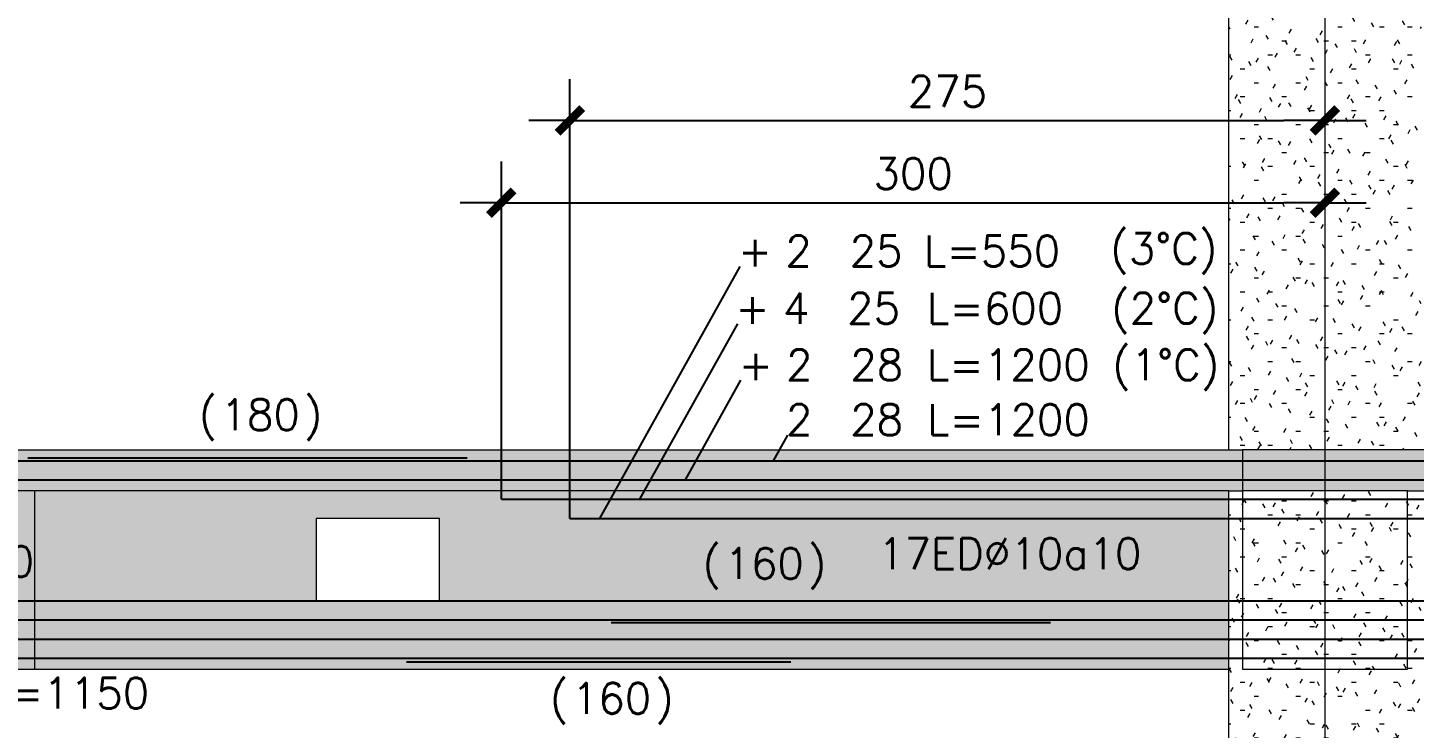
# Model space of a CAD drawing. Extents: x -58 to 5689, y 66 to 4123.
# Drawn here: x 1914 to 2419, y 2918 to 3173 of the extents above; entities that cross this region are included whole.
import ezdxf
from ezdxf.enums import TextEntityAlignment as Align
from ezdxf.xclip import XClip

# ---------------------------------------------------------------- set-up
doc = ezdxf.new("R2010")
doc.units = 0
doc.header["$LTSCALE"] = 30
doc.header["$MEASUREMENT"] = 0
doc.header["$XCLIPFRAME"] = 0
doc.linetypes.add("EJE3-3'$0$RLE-PROYECCION", pattern=[0.71438, 0.47625, -0.23813])
doc.layers.get('0').update_dxf_attribs({"linetype": 'CONTINUOUS'})
doc.layers.add("EJE3-3'$0$RLA-ACHURADO", color=30, linetype="EJE3-3'$0$RLE-PROYECCION", lineweight=15, transparency=0.7)
doc.layers.add("EJE3-3'$0$RLA-CONTORNO", color=30, linetype='CONTINUOUS', lineweight=15)
doc.layers.add("EJE3-3'$0$RLA-EJES", color=1, linetype='CONTINUOUS', lineweight=9)
for name, color, linetype in [("EJE3-3'$0$RLA-CONTORNOS", 3, 'CONTINUOUS'), ("EJE3-3'$0$RLA-FE", 7, 'CONTINUOUS'), ("EJE3-3'$0$RLA-TEXTOS-FE", 9, 'CONTINUOUS')]:
    doc.layers.add(name, color=color, linetype=linetype)
doc.styles.add("EJE3-3'$0$RomanS", font='romans.shx', dxfattribs={"height": 11.25})
doc.dimstyles.new("EJE3-3'$0$ING50", dxfattribs={"dimscale": 50, "dimtxt": 0.27, "dimasz": 0.3, "dimexe": 0, "dimexo": 0, "dimgap": 0.1, "dimtad": 1, "dimdec": 1, "dimzin": 12, "dimdsep": 46, "dimtxsty": "EJE3-3'$0$RomanS", "dimblk": "EJE3-3'$0$TICK1", "dimblk1": "EJE3-3'$0$TICK1", "dimblk2": "EJE3-3'$0$TICK1", "dimcen": 0.09, "dimclrd": 2, "dimclre": 1, "dimclrt": 3, "dimadec": 0, "dimazin": 0, "dimtfac": 1, "dimtdec": 0, "dimtix": 1, "dimtmove": 2, "dimatfit": 3, "dimldrblk": "EJE3-3'$0$TICK1", "dimfxl": 0, "dimfxlon": 1, "dimtolj": 1, "dimtzin": 0, "dimarcsym": 0})
pattern_1 = [(0, (-1824.927, -1302.188), (20.32, 5.08), [1.676, -13.564, 1.676, -13.564, -81.28]), (0, (-1824.927, -1302.188), (20.32, 5.08), [-30.48, 1.676, -28.804, 1.676, -13.564, -35.56]), (0, (-1824.927, -1302.188), (20.32, 5.08), [-76.2, 1.676, -8.484, 1.676, -23.724]), (120, (-1817.307, -1299.648), (-14.559409, 15.057636), [1.676, -13.564, 1.676, -13.564, -81.28]), (120, (-1817.307, -1299.648), (-14.559409, 15.057636), [-30.48, 1.676, -28.804, 1.676, -13.564, -35.56]), (120, (-1817.307, -1299.648), (-14.559409, 15.057636), [-76.2, 1.676, -8.484, 1.676, -23.724]), (240, (-1814.767, -1289.488), (-5.760591, -20.137636), [1.676, -13.564, 1.676, -13.564, -81.28]), (240, (-1814.767, -1289.488), (-5.760591, -20.137636), [-30.48, 1.676, -28.804, 1.676, -13.564, -35.56]), (240, (-1814.767, -1289.488), (-5.760591, -20.137636), [-76.2, 1.676, -8.484, 1.676, -23.724])]

# ---------------------------------------------------------------- blocks, each defined once
blk = doc.blocks.new('*U217')
at = {"layer": "EJE3-3'$0$RLA-FE"}
for p, q in [((0, 0), (1068.21, 0)), ((1068.21, 0), (1118.21, 0)), ((1118.21, 0), (1150, 0)), ((1150, 0), (1150, 0))]:
    blk.add_line(p, q, dxfattribs=at)
at = {"layer": "EJE3-3'$0$RLA-FE", "color": 3, "style": "EJE3-3'$0$RomanS", "flags": 8}
for tag, p in [('F=', (240.55, 9.32)), ('NUM', (254.96, 9.32))]:
    blk.add_attdef(tag, text='', height=11.25, dxfattribs=at).set_placement(p, align=Align.RIGHT)
at = {"layer": "EJE3-3'$0$RLA-FE", "color": 3, "style": "EJE3-3'$0$RomanS"}
for tag, p, flags in [('PHI', (258.85, 9.54), 14), ('DIAM', (268.71, 9.32), 12), ('MINUS', (290.73, 9.32), 13), ('TEXTO_FE1', (295.36, 9.32), 8), ('MARK', (304.12, 9.32), 13), ('TEXTO_FE2', (374.94, 9.34), 8), ('TIPO', (573.8, -75.78), 13), ('NVECES', (559.93, -94.72), 13), ('NUMFE', (563.86, -114.48), 13), ('CAPA', (572.06, -133.6), 13), ('DESPLAZA', (278.34, -151.59), 13), ('ESPACIO', (284.39, -169.95), 13), ('CANT', (298.23, -188.75), 13)]:
    blk.add_attdef(tag, p, '', height=11.25, dxfattribs=dict(at, flags=flags))
blk = doc.blocks.new('*U228')
at = {"layer": "EJE3-3'$0$RLA-FE"}
for q in [(0, 0), (1118.21, 0)]:
    blk.add_line((0, 0), q, dxfattribs=at)
at = {"layer": "EJE3-3'$0$RLA-FE", "color": 3, "style": "EJE3-3'$0$RomanS", "flags": 8}
for tag, p in [('F=', (271.39, 9.32)), ('NUM', (285.8, 9.32))]:
    blk.add_attdef(tag, text='', height=11.25, dxfattribs=at).set_placement(p, align=Align.RIGHT)
at = {"layer": "EJE3-3'$0$RLA-FE", "color": 3, "style": "EJE3-3'$0$RomanS"}
for tag, p, flags in [('PHI', (289.69, 9.54), 14), ('DIAM', (299.55, 9.32), 12), ('MINUS', (321.57, 9.32), 13), ('TEXTO_FE1', (327.58, 9.32), 8), ('MARK', (334.96, 9.32), 13), ('TEXTO_FE2', (405.78, 9.34), 8), ('TIPO', (598.8, -75.78), 13), ('NVECES', (584.93, -94.72), 13), ('NUMFE', (588.86, -114.48), 13), ('CAPA', (597.06, -133.6), 13), ('DESPLAZA', (278.34, -151.59), 13), ('ESPACIO', (284.39, -169.95), 13), ('CANT', (298.23, -188.75), 13)]:
    blk.add_attdef(tag, p, '', height=11.25, dxfattribs=dict(at, flags=flags))
blk = doc.blocks.new('*U121')
at = {"layer": "EJE3-3'$0$RLA-FE", "color": 6}
blk.add_line((0, 1), (160, 1), dxfattribs=at)
at = {"layer": "EJE3-3'$0$RLA-FE", "color": 3, "style": "EJE3-3'$0$RomanS", "flags": 8}
for tag, p in [('(', (65.66, 11.14)), ('EMP', (84.68, 11.14)), (')', (103.99, 11.14))]:
    blk.add_attdef(tag, text='', height=11.25, dxfattribs=at).set_placement(p, align=Align.CENTER)
blk = doc.blocks.new('*U229')
at = {"layer": "EJE3-3'$0$RLA-FE"}
blk.add_line((0, 0), (1118.21, 0), dxfattribs=at)
at = {"layer": "EJE3-3'$0$RLA-FE", "color": 3, "style": "EJE3-3'$0$RomanS", "flags": 8}
for tag, p in [('F=', (451.44, 36.32)), ('NUM', (465.85, 36.32))]:
    blk.add_attdef(tag, text='', height=11.25, dxfattribs=at).set_placement(p, align=Align.RIGHT)
at = {"layer": "EJE3-3'$0$RLA-FE", "color": 3, "style": "EJE3-3'$0$RomanS"}
for tag, p, flags in [('PHI', (469.74, 36.54), 14), ('DIAM', (479.6, 36.32), 12), ('MINUS', (501.62, 36.32), 13), ('TEXTO_FE1', (507.48, 36.32), 8), ('MARK', (515.01, 36.32), 13), ('TEXTO_FE2', (575, 36.34), 8), ('TIPO', (598.8, -75.78), 13), ('NVECES', (584.93, -94.72), 13), ('NUMFE', (588.86, -114.48), 13), ('CAPA', (597.06, -133.6), 13), ('DESPLAZA', (278.34, -151.59), 13), ('ESPACIO', (284.39, -169.95), 13), ('CANT', (298.23, -188.75), 13)]:
    blk.add_attdef(tag, p, '', height=11.25, dxfattribs=dict(at, flags=flags))
blk = doc.blocks.new('*U230')
at = {"layer": "EJE3-3'$0$RLA-FE"}
for q in [(0, 0), (518.21, 0)]:
    blk.add_line((0, 0), q, dxfattribs=at)
at = {"layer": "EJE3-3'$0$RLA-FE", "color": 3, "style": "EJE3-3'$0$RomanS", "flags": 8}
for tag, p in [('F=', (97.76, 63.93)), ('NUM', (112.17, 63.93))]:
    blk.add_attdef(tag, text='', height=11.25, dxfattribs=at).set_placement(p, align=Align.RIGHT)
at = {"layer": "EJE3-3'$0$RLA-FE", "color": 3, "style": "EJE3-3'$0$RomanS"}
for tag, p, flags in [('PHI', (116.06, 64.15), 14), ('DIAM', (125.92, 63.93), 12), ('MINUS', (147.94, 63.93), 13), ('TEXTO_FE1', (155.01, 63.93), 8), ('MARK', (161.33, 63.93), 13), ('TEXTO_FE2', (222.11, 63.95), 8), ('TIPO', (298.8, -75.78), 13), ('NVECES', (284.93, -94.72), 13), ('NUMFE', (288.86, -114.48), 13), ('CAPA', (297.06, -133.6), 13), ('DESPLAZA', (278.34, -151.59), 13), ('ESPACIO', (284.39, -169.95), 13), ('CANT', (298.23, -188.75), 13)]:
    blk.add_attdef(tag, p, '', height=11.25, dxfattribs=dict(at, flags=flags))
blk = doc.blocks.new("EJE3-3'$0$TICK1")
at = {"color": 2, "const_width": 0.2}
blk.add_lwpolyline([(-0.3, -0.3), (0.3, 0.3)], dxfattribs=at)
at = {"color": 2}
for points in [[(0, 0), (-1, 0)], [(0, 0), (1, 0)]]:
    blk.add_lwpolyline(points, dxfattribs=at)
blk = doc.blocks.new('*D140')
at = {"layer": "EJE3-3'$0$RLA-FE", "color": 2, "lineweight": -2, "transparency": 16777216}
blk.add_line((-679.52, 877), (-409.52, 877), dxfattribs=at)
at = {"layer": "EJE3-3'$0$RLA-FE", "color": 2, "lineweight": -2, "transparency": 16777216, "xscale": 15, "yscale": 15, "zscale": 15, "rotation": 180}
blk.add_blockref("EJE3-3'$0$TICK1", (-694.52, 877), dxfattribs=at)
at = {"layer": "EJE3-3'$0$RLA-FE", "color": 2, "lineweight": -2, "transparency": 16777216, "xscale": 15, "yscale": 15, "zscale": 15}
blk.add_blockref("EJE3-3'$0$TICK1", (-394.52, 877), dxfattribs=at)
at = {"layer": "EJE3-3'$0$RLA-FE", "color": 3, "transparency": 16777216, "insert": (-544.52, 887.63), "char_height": 11.25, "attachment_point": 5, "style": "EJE3-3'$0$RomanS"}
blk.add_mtext('\\A1;300', dxfattribs=at)
blk = doc.blocks.new('*U231')
at = {"layer": "EJE3-3'$0$RLA-FE"}
for q in [(0, 0), (468.21, 0)]:
    blk.add_line((0, 0), q, dxfattribs=at)
at = {"layer": "EJE3-3'$0$RLA-FE", "color": 3, "style": "EJE3-3'$0$RomanS", "flags": 8}
for tag, p in [('F=', (73.67, 91.8)), ('NUM', (88.08, 91.8))]:
    blk.add_attdef(tag, text='', height=11.25, dxfattribs=at).set_placement(p, align=Align.RIGHT)
at = {"layer": "EJE3-3'$0$RLA-FE", "color": 3, "style": "EJE3-3'$0$RomanS"}
for tag, p, flags in [('PHI', (91.98, 92.02), 14), ('DIAM', (101.83, 91.8), 12), ('MINUS', (123.85, 91.8), 13), ('TEXTO_FE1', (128.9, 91.8), 8), ('MARK', (137.24, 91.8), 13), ('TEXTO_FE2', (196.79, 92.7), 8), ('TIPO', (273.8, -75.78), 13), ('NVECES', (259.93, -94.72), 13), ('NUMFE', (263.86, -114.48), 13), ('CAPA', (272.06, -133.6), 13), ('DESPLAZA', (278.34, -151.59), 13), ('ESPACIO', (284.39, -169.95), 13), ('CANT', (298.23, -188.75), 13)]:
    blk.add_attdef(tag, p, '', height=11.25, dxfattribs=dict(at, flags=flags))
blk = doc.blocks.new('*D141')
at = {"layer": "EJE3-3'$0$RLA-FE", "color": 2, "lineweight": -2, "transparency": 16777216}
blk.add_line((-654.52, 907), (-409.52, 907), dxfattribs=at)
at = {"layer": "EJE3-3'$0$RLA-FE", "color": 2, "lineweight": -2, "transparency": 16777216, "xscale": 15, "yscale": 15, "zscale": 15, "rotation": 180}
blk.add_blockref("EJE3-3'$0$TICK1", (-669.52, 907), dxfattribs=at)
at = {"layer": "EJE3-3'$0$RLA-FE", "color": 2, "lineweight": -2, "transparency": 16777216, "xscale": 15, "yscale": 15, "zscale": 15}
blk.add_blockref("EJE3-3'$0$TICK1", (-394.52, 907), dxfattribs=at)
at = {"layer": "EJE3-3'$0$RLA-FE", "color": 3, "transparency": 16777216, "insert": (-532.02, 917.63), "char_height": 11.25, "attachment_point": 5, "style": "EJE3-3'$0$RomanS"}
blk.add_mtext('\\A1;275', dxfattribs=at)
blk = doc.blocks.new('*U232')
at = {"layer": "EJE3-3'$0$RLA-FE"}
for q in [(0, 0), (1068.21, 0)]:
    blk.add_line((0, 0), q, dxfattribs=at)
at = {"layer": "EJE3-3'$0$RLA-FE", "color": 3, "style": "EJE3-3'$0$RomanS", "flags": 8}
for tag, p in [('F=', (623.12, -19.89)), ('NUM', (637.53, -19.89))]:
    blk.add_attdef(tag, text='', height=11.25, dxfattribs=at).set_placement(p, align=Align.RIGHT)
at = {"layer": "EJE3-3'$0$RLA-FE", "color": 3, "style": "EJE3-3'$0$RomanS"}
for tag, p, flags in [('PHI', (641.43, -19.68), 12), ('DIAM', (651.28, -19.89), 12), ('MINUS', (673.3, -19.89), 13), ('MARK', (686.69, -19.89), 13), ('TEXTO_FE1', (690, -19.89), 8), ('TEXTO_FE2', (757.52, -19.88), 8), ('TIPO', (573.8, -57.92), 13), ('NVECES', (559.93, -76.86), 13), ('NUMFE', (563.86, -96.62), 13), ('CAPA', (572.06, -115.74), 13), ('DESPLAZA', (277.18, -134.17), 13), ('ESPACIO', (283.22, -152.53), 13), ('CANT', (297.06, -171.33), 13)]:
    blk.add_attdef(tag, p, '', height=11.25, dxfattribs=dict(at, flags=flags))
blk = doc.blocks.new('*U224')
at = {"layer": "EJE3-3'$0$RLA-FE"}
blk.add_line((0, 0), (1068.21, 0), dxfattribs=at)
at = {"layer": "EJE3-3'$0$RLA-FE", "color": 3, "style": "EJE3-3'$0$RomanS", "flags": 8}
for tag, p in [('F=', (377.63, -47.44)), ('NUM', (392.04, -47.44))]:
    blk.add_attdef(tag, text='', height=11.25, dxfattribs=at).set_placement(p, align=Align.RIGHT)
at = {"layer": "EJE3-3'$0$RLA-FE", "color": 3, "style": "EJE3-3'$0$RomanS"}
for tag, p, flags in [('PHI', (395.93, -47.23), 12), ('DIAM', (405.79, -47.44), 12), ('MINUS', (427.81, -47.44), 13), ('TEXTO_FE1', (435.68, -47.44), 8), ('MARK', (441.2, -47.44), 13), ('TEXTO_FE2', (504.74, -47.42), 8), ('TIPO', (573.8, -57.92), 13), ('NVECES', (559.93, -76.86), 13), ('NUMFE', (563.86, -96.62), 13), ('CAPA', (572.06, -115.74), 13), ('DESPLAZA', (277.18, -134.17), 13), ('ESPACIO', (283.22, -152.53), 13), ('CANT', (297.06, -171.33), 13)]:
    blk.add_attdef(tag, p, '', height=11.25, dxfattribs=dict(at, flags=flags))
blk = doc.blocks.new('*U223')
at = {"layer": "EJE3-3'$0$RLA-FE"}
for p, q in [((0, 0), (1068.21, 0)), ((1068.21, 0), (1118.21, 0)), ((1118.21, 0), (1150, 0)), ((1150, 0), (1150, 0))]:
    blk.add_line(p, q, dxfattribs=at)
at = {"layer": "EJE3-3'$0$RLA-FE", "color": 3, "style": "EJE3-3'$0$RomanS", "flags": 8}
for tag, p in [('F=', (768.82, -18.3)), ('NUM', (783.23, -18.3))]:
    blk.add_attdef(tag, text='', height=11.25, dxfattribs=at).set_placement(p, align=Align.RIGHT)
at = {"layer": "EJE3-3'$0$RLA-FE", "color": 3, "style": "EJE3-3'$0$RomanS"}
for tag, p, flags in [('PHI', (787.13, -18.08), 12), ('DIAM', (796.99, -18.3), 12), ('MINUS', (819, -18.3), 13), ('TEXTO_FE1', (824.95, -18.3), 8), ('MARK', (832.4, -18.3), 13), ('TEXTO_FE2', (892.47, -18.28), 8), ('TIPO', (573.8, -57.92), 13), ('NVECES', (559.93, -76.86), 13), ('NUMFE', (563.86, -96.62), 13), ('CAPA', (572.06, -115.74), 13), ('DESPLAZA', (277.18, -134.17), 13), ('ESPACIO', (283.22, -152.53), 13), ('CANT', (297.06, -171.33), 13)]:
    blk.add_attdef(tag, p, '', height=11.25, dxfattribs=dict(at, flags=flags))
blk = doc.blocks.new('*U78')
at = {"layer": "EJE3-3'$0$RLA-FE", "color": 6}
blk.add_line((0, -1), (140, -1), dxfattribs=at)
at = {"layer": "EJE3-3'$0$RLA-FE", "color": 3, "style": "EJE3-3'$0$RomanS", "flags": 8}
for tag, p in [('(', (55.66, -19.94)), ('EMP', (74.68, -19.94)), (')', (93.99, -19.94))]:
    blk.add_attdef(tag, text='', height=11.25, dxfattribs=at).set_placement(p, align=Align.CENTER)
blk = doc.blocks.new('*U225')
at = {"layer": "EJE3-3'$0$RLA-FE"}
for p, q in [((0, 0), (1118.21, 0)), ((1118.21, 0), (1168.21, 0)), ((1168.21, 0), (1200, 0)), ((1200, 0), (1200, 0))]:
    blk.add_line(p, q, dxfattribs=at)
at = {"layer": "EJE3-3'$0$RLA-FE", "color": 3, "style": "EJE3-3'$0$RomanS"}
for tag, p, flags in [('TIPO', (598.8, -57.92), 13), ('NVECES', (584.93, -76.86), 13), ('PHI', (772.73, -75.71), 12), ('DIAM', (782.59, -75.92), 12), ('MINUS', (804.6, -75.92), 13), ('TEXTO_FE1', (813.02, -75.92), 8), ('MARK', (818, -75.92), 13), ('TEXTO_FE2', (882.65, -75.9), 8), ('NUMFE', (588.86, -96.62), 13), ('CAPA', (597.06, -115.74), 13), ('DESPLAZA', (277.18, -134.17), 13), ('ESPACIO', (283.22, -152.53), 13), ('CANT', (297.06, -171.33), 13)]:
    blk.add_attdef(tag, p, '', height=11.25, dxfattribs=dict(at, flags=flags))
at = {"layer": "EJE3-3'$0$RLA-FE", "color": 3, "style": "EJE3-3'$0$RomanS", "flags": 8}
for tag, p in [('F=', (754.43, -75.92)), ('NUM', (768.84, -75.92))]:
    blk.add_attdef(tag, text='', height=11.25, dxfattribs=at).set_placement(p, align=Align.RIGHT)
blk = doc.blocks.new('*U128')
at = {"layer": "EJE3-3'$0$RLA-FE"}
for q in [(0, 0), (1118.21, 0)]:
    blk.add_line((0, 0), q, dxfattribs=at)
at = {"layer": "EJE3-3'$0$RLA-FE", "color": 3, "style": "EJE3-3'$0$RomanS"}
for tag, p, flags in [('TIPO', (598.8, -57.92), 13), ('PHI', (579.51, -72.68), 12), ('NVECES', (584.93, -76.86), 13), ('DIAM', (589.36, -72.89), 12), ('MINUS', (611.38, -72.89), 13), ('MARK', (624.77, -72.89), 13), ('TEXTO_FE1', (628.07, -72.89), 8), ('TEXTO_FE2', (695.59, -72.88), 8), ('NUMFE', (588.86, -96.62), 13), ('CAPA', (597.06, -115.74), 13), ('DESPLAZA', (277.18, -134.17), 13), ('ESPACIO', (283.22, -152.53), 13), ('CANT', (297.06, -171.33), 13)]:
    blk.add_attdef(tag, p, '', height=11.25, dxfattribs=dict(at, flags=flags))
at = {"layer": "EJE3-3'$0$RLA-FE", "color": 3, "style": "EJE3-3'$0$RomanS", "flags": 8}
for tag, p in [('F=', (561.2, -72.89)), ('NUM', (575.61, -72.89))]:
    blk.add_attdef(tag, text='', height=11.25, dxfattribs=at).set_placement(p, align=Align.RIGHT)
blk = doc.blocks.new('*U226')
at = {"layer": "EJE3-3'$0$RLA-FE", "color": 6}
blk.add_line((0, -1), (160, -1), dxfattribs=at)
at = {"layer": "EJE3-3'$0$RLA-FE", "color": 3, "style": "EJE3-3'$0$RomanS", "flags": 8}
for tag, p in [('(', (36.68, 14.92)), ('EMP', (55.71, 14.92)), (')', (75.02, 14.92))]:
    blk.add_attdef(tag, text='', height=11.25, dxfattribs=at).set_placement(p, align=Align.CENTER)
blk = doc.blocks.new('*U124')
at = {"layer": "EJE3-3'$0$RLA-FE"}
blk.add_line((0, 0), (1118.21, 0), dxfattribs=at)
at = {"layer": "EJE3-3'$0$RLA-FE", "color": 3, "style": "EJE3-3'$0$RomanS"}
for tag, p, flags in [('TIPO', (598.8, -57.92), 13), ('NVECES', (584.93, -76.86), 13), ('NUMFE', (588.86, -96.62), 13), ('PHI', (280.85, -101.42), 12), ('DIAM', (290.71, -101.63), 12), ('MINUS', (312.73, -101.63), 13), ('TEXTO_FE1', (323.16, -101.63), 8), ('MARK', (326.12, -101.63), 13), ('TEXTO_FE2', (394.16, -101.61), 8), ('CAPA', (597.06, -115.74), 13), ('DESPLAZA', (277.18, -134.17), 13), ('ESPACIO', (283.22, -152.53), 13), ('CANT', (297.06, -171.33), 13)]:
    blk.add_attdef(tag, p, '', height=11.25, dxfattribs=dict(at, flags=flags))
at = {"layer": "EJE3-3'$0$RLA-FE", "color": 3, "style": "EJE3-3'$0$RomanS", "flags": 8}
for tag, p in [('F=', (262.55, -101.63)), ('NUM', (276.96, -101.63))]:
    blk.add_attdef(tag, text='', height=11.25, dxfattribs=at).set_placement(p, align=Align.RIGHT)
blk = doc.blocks.new("EJE3-3'")
at = {"layer": "EJE3-3'$0$RLA-ACHURADO"}
h = blk.add_hatch(dxfattribs=at)
h.set_pattern_fill('SAND - DENSE', color=256, style=0, pattern_type=2)
h.set_pattern_definition(pattern_1)
h.paths.add_polyline_path([(-424.52, 787), (-359.52, 787), (-359.52, 1168), (-364.52, 1168), (-364.52, 1103), (-424.52, 1103), (-424.52, 1168), (-429.52, 1168), (-429.52, 787)], flags=0)
h = blk.add_hatch(dxfattribs=at)
h.set_pattern_fill('SAND - DENSE', color=256, style=0, pattern_type=2)
h.set_pattern_definition(pattern_1)
h.paths.add_polyline_path([(-424.52, 772), (635.48, 772), (635.48, 787), (-424.52, 787)], flags=0)
h.paths.add_polyline_path([(-1420.92, 772), (-1144.51, 772), (-1144.51, 787), (-1424.52, 787), (-1424.52, 772)], flags=0)
h = blk.add_hatch(dxfattribs=at)
h.set_pattern_fill('SAND - DENSE', color=256, style=0, pattern_type=2)
h.set_pattern_definition(pattern_1)
h.paths.add_polyline_path([(-720.34, 772), (-424.52, 772), (-424.52, 787), (-1144.51, 787), (-1144.51, 772), (-1070.63, 772)], flags=0)
h = blk.add_hatch(dxfattribs=at)
h.set_pattern_fill('SAND - DENSE', color=256, style=0, pattern_type=2)
h.set_pattern_definition(pattern_1)
h.paths.add_polyline_path([(-1424.52, 707), (-1144.51, 707), (-1144.51, 772), (-1424.52, 772)])
h.paths.add_polyline_path([(-1072.02, 762), (-1027.02, 762), (-1027.02, 732), (-1072.02, 732)])
h.paths.add_polyline_path([(-429.52, 707), (-429.52, 772), (-1144.51, 772), (-1144.51, 707)])
h.paths.add_polyline_path([(-717.02, 762), (-717.02, 732), (-762.02, 732), (-762.02, 762)])
h = blk.add_hatch(dxfattribs=at)
h.set_pattern_fill('SAND - DENSE', color=256, style=0, pattern_type=2)
h.set_pattern_definition(pattern_1)
h.paths.add_polyline_path([(-424.52, 312.47), (-359.52, 312.47), (-359.52, 772), (-364.52, 772), (-364.52, 707), (-424.52, 707), (-424.52, 772), (-429.52, 772), (-429.52, 391)])
h = blk.add_hatch(dxfattribs=at)
h.set_pattern_fill('SAND - DENSE', color=256, style=0, pattern_type=2)
h.set_pattern_definition(pattern_1)
h.paths.add_polyline_path([(-424.52, 707), (-364.52, 707), (-364.52, 772), (-424.52, 772)], flags=0)
at = {"layer": "EJE3-3'$0$RLA-CONTORNO"}
for p, q in [((-429.52, 787), (-429.52, 1168)), ((-1144.51, 787), (-429.52, 787)), ((-429.52, 787), (-424.52, 787)), ((635.48, 787), (-424.52, 787)), ((-424.52, 787), (-424.52, 772)), ((-429.52, 772), (-1144.51, 772)), ((-864.52, 772), (-864.52, 707)), ((-429.52, 391), (-429.52, 772)), ((-429.51, 772), (-424.52, 772)), ((-424.52, 772), (-424.52, 707)), ((-364.52, 772), (-424.52, 772)), ((-364.52, 772), (575.48, 772)), ((-364.52, 707), (-364.52, 772)), ((-1144.51, 707), (-429.52, 707)), ((-424.52, 707), (-364.52, 707))]:
    blk.add_line(p, q, dxfattribs=at)
blk.add_lwpolyline([(-762.02, 732), (-717.02, 732), (-717.02, 762), (-762.02, 762)], close=True, dxfattribs=at)
at = {"layer": "EJE3-3'$0$RLA-CONTORNOS", "color": 2}
for p, q in [((-607.63, 853.8), (-658.74, 762)), ((-608.55, 832.93), (-644.14, 769)), ((-607.37, 812.32), (-627.59, 776)), ((-590.33, 792.32), (-595.52, 783))]:
    blk.add_line(p, q, dxfattribs=at)
at = {"layer": "EJE3-3'$0$RLA-EJES"}
blk.add_line((-394.52, -623.27), (-394.52, 1463), dxfattribs=at)
at = {"layer": "EJE3-3'$0$RLA-FE", "color": 1}
for p, q in [((-669.52, 762), (-669.52, 922)), ((-694.52, 769), (-694.52, 892))]:
    blk.add_line(p, q, dxfattribs=at)
ref = blk.add_blockref('*U121', (-867.02, 783))
ref.add_attrib('EMP', '180', dxfattribs={"layer": "EJE3-3'$0$RLA-FE", "color": 3, "height": 11.25, "style": "EJE3-3'$0$RomanS"}).set_placement((-782.34, 794.14), align=Align.CENTER)
ref.add_attrib('(', '(', dxfattribs={"layer": "EJE3-3'$0$RLA-FE", "color": 3, "height": 11.25, "style": "EJE3-3'$0$RomanS"}).set_placement((-801.36, 794.14), align=Align.CENTER)
ref.add_attrib(')', ')', dxfattribs={"layer": "EJE3-3'$0$RLA-FE", "color": 3, "height": 11.25, "style": "EJE3-3'$0$RomanS"}).set_placement((-763.02, 794.14), align=Align.CENTER)
at = {"layer": "EJE3-3'$0$RLA-FE"}
ref = blk.add_blockref('*U231', (-669.52, 762), dxfattribs=at)
ref.add_attrib('DIAM', '25', (-567.69, 853.8), dxfattribs={"color": 3, "height": 11.25, "style": "EJE3-3'$0$RomanS"})
ref.add_attrib('NUM', '2', dxfattribs={"color": 3, "height": 11.25, "style": "EJE3-3'$0$RomanS"}).set_placement((-581.44, 853.8), align=Align.RIGHT)
ref.add_attrib('TEXTO_FE1', 'L=550', (-540.62, 853.8), dxfattribs={"color": 3, "height": 11.25, "style": "EJE3-3'$0$RomanS"})
ref.add_attrib('TEXTO_FE2', '(3°C)', (-472.73, 854.7), dxfattribs={"color": 3, "height": 11.25, "style": "EJE3-3'$0$RomanS"})
ref.add_attrib('F=', '+', dxfattribs={"color": 3, "height": 11.25, "style": "EJE3-3'$0$RomanS"}).set_placement((-595.85, 853.8), align=Align.RIGHT)
ref = blk.add_blockref('*U230', (-694.52, 769), dxfattribs=at)
ref.add_attrib('DIAM', '25', (-568.6, 832.93), dxfattribs={"color": 3, "height": 11.25, "style": "EJE3-3'$0$RomanS"})
ref.add_attrib('NUM', '4', dxfattribs={"color": 3, "height": 11.25, "style": "EJE3-3'$0$RomanS"}).set_placement((-582.35, 832.93), align=Align.RIGHT)
ref.add_attrib('TEXTO_FE1', 'L=600', (-539.51, 832.93), dxfattribs={"color": 3, "height": 11.25, "style": "EJE3-3'$0$RomanS"})
ref.add_attrib('TEXTO_FE2', '(2°C)', (-472.41, 832.95), dxfattribs={"color": 3, "height": 11.25, "style": "EJE3-3'$0$RomanS"})
ref.add_attrib('F=', '+', dxfattribs={"color": 3, "height": 11.25, "style": "EJE3-3'$0$RomanS"}).set_placement((-596.76, 832.93), align=Align.RIGHT)
ref = blk.add_blockref('*U229', (-1047.02, 776), dxfattribs=at)
ref.add_attrib('DIAM', '28', (-567.42, 812.32), dxfattribs={"color": 3, "height": 11.25, "style": "EJE3-3'$0$RomanS"})
ref.add_attrib('NUM', '2', dxfattribs={"color": 3, "height": 11.25, "style": "EJE3-3'$0$RomanS"}).set_placement((-581.17, 812.32), align=Align.RIGHT)
ref.add_attrib('TEXTO_FE1', 'L=1200', (-539.54, 812.32), dxfattribs={"color": 3, "height": 11.25, "style": "EJE3-3'$0$RomanS"})
ref.add_attrib('TEXTO_FE2', '(1°C)', (-472.02, 812.34), dxfattribs={"color": 3, "height": 11.25, "style": "EJE3-3'$0$RomanS"})
ref.add_attrib('F=', '+', dxfattribs={"color": 3, "height": 11.25, "style": "EJE3-3'$0$RomanS"}).set_placement((-595.58, 812.32), align=Align.RIGHT)
for name, p in [('*U217', (-1837.02, 783)), ('*U124', (-1204.52, 732)), ('*U225', (-1694.52, 725)), ('*U128', (-654.52, 725)), ('*U224', (-1317.02, 718)), ('*U232', (-717.02, 711))]:
    blk.add_blockref(name, p, dxfattribs=at)
ref = blk.add_blockref('*U228', (-867.02, 783), dxfattribs=at)
ref.add_attrib('DIAM', '28', (-567.47, 792.32), dxfattribs={"color": 3, "height": 11.25, "style": "EJE3-3'$0$RomanS"})
ref.add_attrib('NUM', '2', dxfattribs={"color": 3, "height": 11.25, "style": "EJE3-3'$0$RomanS"}).set_placement((-581.22, 792.32), align=Align.RIGHT)
ref.add_attrib('TEXTO_FE1', 'L=1200', (-539.44, 792.32), dxfattribs={"color": 3, "height": 11.25, "style": "EJE3-3'$0$RomanS"})
ref = blk.add_blockref('*U226', (-654.52, 725), dxfattribs=at)
ref.add_attrib('EMP', '160', dxfattribs={"color": 3, "height": 11.25, "style": "EJE3-3'$0$RomanS"}).set_placement((-598.81, 739.92), align=Align.CENTER)
ref.add_attrib('(', '(', dxfattribs={"color": 3, "height": 11.25, "style": "EJE3-3'$0$RomanS"}).set_placement((-617.84, 739.92), align=Align.CENTER)
ref.add_attrib(')', ')', dxfattribs={"color": 3, "height": 11.25, "style": "EJE3-3'$0$RomanS"}).set_placement((-579.5, 739.92), align=Align.CENTER)
ref = blk.add_blockref('*U223', (-1707.02, 711), dxfattribs=at)
ref.add_attrib('TEXTO_FE1', 'L=1150', (-882.07, 692.7), dxfattribs={"color": 3, "height": 11.25, "style": "EJE3-3'$0$RomanS"})
ref = blk.add_blockref('*U78', (-729.08, 710.75), dxfattribs=at)
ref.add_attrib('EMP', '160', dxfattribs={"color": 3, "height": 11.25, "style": "EJE3-3'$0$RomanS"}).set_placement((-654.4, 690.81), align=Align.CENTER)
ref.add_attrib('(', '(', dxfattribs={"color": 3, "height": 11.25, "style": "EJE3-3'$0$RomanS"}).set_placement((-673.43, 690.81), align=Align.CENTER)
ref.add_attrib(')', ')', dxfattribs={"color": 3, "height": 11.25, "style": "EJE3-3'$0$RomanS"}).set_placement((-635.09, 690.81), align=Align.CENTER)
at = {"layer": "EJE3-3'$0$RLA-TEXTOS-FE", "color": 9, "style": "EJE3-3'$0$RomanS"}
for s, p in [('17ED%%C10a10', (-509.34, 743.53)), ('L:3+3%%C10', (-901.53, 740.65))]:
    blk.add_text(s, height=11.25, dxfattribs=at).set_placement(p, align=Align.CENTER)
at = {"layer": "EJE3-3'$0$RLA-FE"}
for p1, p2, distance, picture, middle in [((-669.52, 762), (-394.52, 762), 145, '*D141', (-532.02, 917.63)), ((-694.52, 769), (-394.52, 769), 108, '*D140', (-544.52, 887.63))]:
    dim = blk.add_aligned_dim(p1=p1, p2=p2, distance=distance, dimstyle="EJE3-3'$0$ING50", dxfattribs=at)
    dim.commit()
    dim.dimension.update_dxf_attribs({"geometry": picture, "text_midpoint": middle})

msp = doc.modelspace()

# ---------------------------------------------------------------- block references
ref = msp.add_blockref("EJE3-3'", (2781.39, 2232.23))
XClip(ref).set_block_clipping_path([(-2788.1086663077, -1277.6573373718), (2905.5071213075, 1601.8318238069)])

doc.saveas('drawing.dxf')
